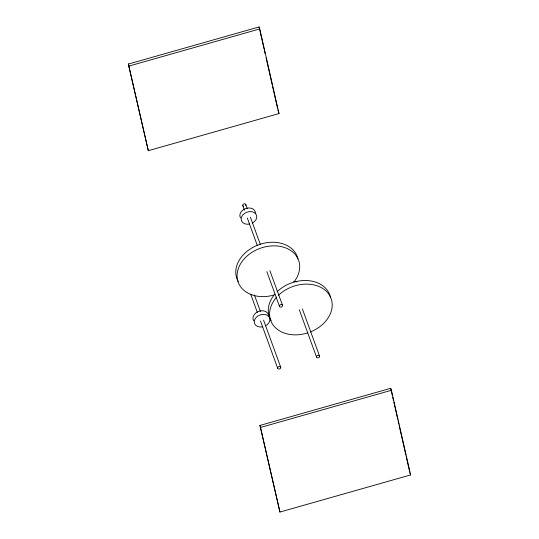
<?xml version="1.0" encoding="UTF-8"?>
<svg xmlns="http://www.w3.org/2000/svg" width="539" height="539" viewBox="0 0 539 539"><rect width="100%" height="100%" fill="white"/><g stroke="black" fill="none" stroke-linecap="round" stroke-linejoin="round"><path stroke-width="0.81" d="M128.363 64.067L259.057 26.95L259.771 28.917L279.007 113.567L148.313 150.691L128.363 64.067L148.313 150.691M129.084 66.041L259.771 28.917M259.993 425.433L390.687 388.309L391.402 390.283L410.637 474.933L279.943 512.05L259.993 425.433L279.943 512.05M260.714 427.4L391.402 390.283M279.007 113.567L277.915 109.969M409.916 472.959L410.637 474.933M302.379 308.894L319.587 356.138A1.604 1.219 -20 0 1 317.505 357.822A1.604 1.219 -20 0 1 317.04 355.76A1.604 1.219 -20 0 1 319.587 356.138M299.293 309.77L316.501 357.013M245.831 204.618L247.266 208.553M250.419 217.217L260.458 244.773M269.918 270.753L282.537 305.397A1.604 1.219 -20 0 1 280.462 307.089A1.604 1.219 -20 0 1 279.99 305.02A1.604 1.219 -20 0 1 282.537 305.397M242.745 205.494L244.463 210.217M247.334 218.093L257.373 245.649M266.839 271.629L279.451 306.273M254.368 294.9L260.391 311.434M263.551 320.092L280.758 367.335A1.604 1.219 -20 0 1 278.676 369.02A1.604 1.219 -20 0 1 278.205 366.958A1.604 1.219 -20 0 1 280.758 367.335M250.709 294.2L257.305 312.31M260.465 320.968L277.673 368.211M390.687 388.309L392.352 395.639M392.722 397.263L393.457 400.517M393.827 402.148L397.715 419.241M398.078 420.871L398.82 424.126M399.19 425.749L405.847 455.051M406.217 456.681L409.734 472.144M259.057 26.95L264.049 48.928M264.42 50.551L265.154 53.812M266.084 57.882L272.182 84.738M272.552 86.368L277.545 108.346M243.385 206.208A1.604 1.219 -20 0 1 243.001 204.524A1.604 1.219 -20 0 1 245.184 203.904A1.604 1.219 -20 0 1 245.568 205.588M249.651 224.049A8.031 6.091 -20 0 1 241.546 217.028A8.031 6.091 -20 0 1 254.186 212.514A8.031 6.091 -20 0 1 252.279 223.112M240.562 217.972A8.031 6.091 -20 0 1 246.303 208.357A8.031 6.091 -20 0 1 255.459 213.74M238.272 281.574A32.131 24.349 -20 0 1 258.174 244.962A32.131 24.349 -20 0 1 297.926 258.861M273.805 295.062A32.131 24.349 -20 0 1 237.194 273.536A32.131 24.349 -20 0 1 279.128 246.222A32.131 24.349 -20 0 1 294.031 281.884M271.184 320.516A32.131 24.349 -20 0 1 274.91 294.051M277.073 291.761A32.131 24.349 -20 0 1 308.766 280.684A32.131 24.349 -20 0 1 330.427 297.124M278.387 295.372A32.131 24.349 -20 0 1 327.544 292.536A32.131 24.349 -20 0 1 310.289 331.977M307.91 332.832A32.131 24.349 -20 0 1 274.25 326.466A32.131 24.349 -20 0 1 276.743 297.077M293.715 281.567A8.031 6.091 -20 0 1 296.942 281.91M262.742 326.823A8.031 6.091 -20 0 1 254.637 319.802A8.031 6.091 -20 0 1 267.277 315.281A8.031 6.091 -20 0 1 265.37 325.886M253.653 320.745A8.031 6.091 -20 0 1 258.403 311.468A8.031 6.091 -20 0 1 268.462 314.897"/></g></svg>
